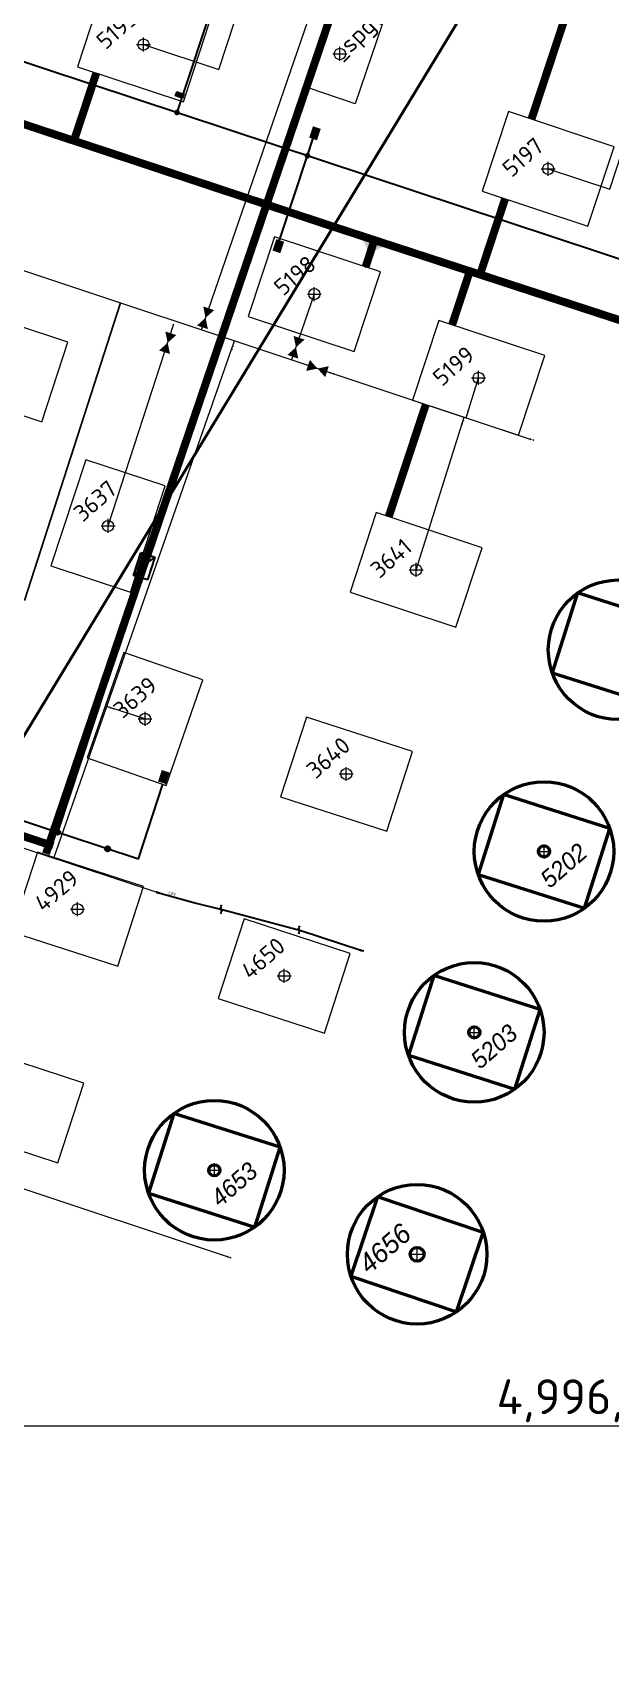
# Model space of a CAD drawing. Header units: millimetres. Extents: x 519 to 9564855, y -810 to 5021775.
# Drawn here: x 9545574 to 9545988, y 4995832 to 4996998 of the extents above; entities that cross this region are included whole.
import ezdxf
from ezdxf.enums import TextEntityAlignment as Align

# ---------------------------------------------------------------- set-up
doc = ezdxf.new("R2010")
doc.units = ezdxf.units.MM
doc.header["$LTSCALE"] = 2
doc.header["$MEASUREMENT"] = 0
doc.header["$PDMODE"] = 2
doc.header["$PDSIZE"] = 5
doc.linetypes.add('DASHED2', pattern=[9.525, 6.35, -3.175])
for name, color, linetype in [('Existing roads', 41, 'Continuous'), ('GRID_PULKOVO', 7, 'Continuous'), ('OilColl&Flowlines', 3, 'Continuous'), ('OLD WELLS(dr.bfr2000)', 24, 'Continuous'), ('Stage 10 wells', 7, 'Continuous'), ('Stage VII wells', 9, 'Continuous'), ('МГ-земельный участок', 7, 'Continuous'), ('Скважины  2018 года', 7, 'Continuous'), ('Скважины 2019г.', 241, 'Continuous')]:
    doc.layers.add(name, color=color, linetype=linetype)
for name, color, linetype, lineweight in [('TX_OIL_New FG', 244, 'Continuous', 50), ('TX_OIL_New Steel', 244, 'Continuous', 50), ('Нефтепровод Fiberclass', 14, 'g5_122_n', 30), ('ПСО_TX-OIL-Proect.', 224, 'Continuous', 30), ('Скважины на 2023 год', 201, 'Continuous', 20), ('Скважины на 2026', 222, 'Continuous', 50), ('Скважины на 2026 доп.', 222, 'Continuous', 50), ('ТХ_Проект. НГ', 244, 'g_122_n', 50), ('Электро', 1, 'Continuous', 30), ('Электроснаб', 1, 'Continuous', 18), ('Электроснабжене', 1, 'Continuous', 18)]:
    doc.layers.add(name, color=color, linetype=linetype, lineweight=lineweight)
doc.styles.add('Elect', font='isocpeur.ttf')
doc.styles.add('GeoApp', font='', dxfattribs={"height": 1})
doc.styles.add('Line_GUGK', font='')
doc.styles.get('GeoApp').set_extended_font_data('D431', italic=True)
doc.styles.get('Line_GUGK').set_extended_font_data('Bm431', italic=True)
doc.linetypes.add('g5_122_n', pattern='A,1,-1,1.5,-0.3,["Н",GeoApp,S=1,R=0,X=0,Y=-0.5],-1.5,1.5,-1,4,-1,4,-1,3', length=20.8)
doc.linetypes.add('g_122_n', pattern='A,2,-2,3,-0.6,["Н",Line_GUGK,S=2,R=0,X=0,Y=-1],-3,3,-2,8,-2,8,-2,6', length=41.6)

# ---------------------------------------------------------------- blocks, each defined once
blk = doc.blocks.new('Z')
at = {"lineweight": 9}
h = blk.add_hatch(dxfattribs=at)
h.set_pattern_fill('ANSI31', color=256, scale=0.05, style=0)
h.set_pattern_definition([(45, (13.5061613, 46.7154025), (-0.0044194174, 0.0044194174), [])])
h.paths.add_polyline_path([(-0.34, -0.18), (-0.34, 0.18), (-0.01, 0)])
h.paths.add_polyline_path([(0.01, 0), (0.34, -0.18), (0.34, 0.18)])
at = {"color": 7, "lineweight": 13, "flags": 128}
blk.add_lwpolyline([(-0.35, -0.19), (-0.35, 0.19), (0.35, -0.19), (0.35, 0.19), (-0.35, -0.19)], dxfattribs=at)

msp = doc.modelspace()

# ---------------------------------------------------------------- hatches: boundary and pattern name
at = {"layer": 'Existing roads', "lineweight": 0}
h = msp.add_hatch(color=256, dxfattribs=at)
h.paths.add_polyline_path([(9545815.3687, 4996840.15266), (9545813.78146, 4996840.74943, 0.1551187413), (9545809.24881, 4996850.28644), (9545817.8044, 4996847.53329)])
h.paths.add_polyline_path([(9545816.8944, 4996839.57904), (9545815.3687, 4996840.15266), (9545817.8044, 4996847.53329), (9545826.60034, 4996844.70281, 0.1615507837)])
at = {"layer": 'Скважины  2018 года', "linetype": 'ByBlock', "lineweight": 0, "ltscale": 50}
h = msp.add_hatch(color=1, dxfattribs=at)
h.dxf.hatch_style = 1
h.paths.add_polyline_path([(9545681.16068, 4996950.89684), (9545682.26821, 4996953.94627), (9545677.01881, 4996955.8528), (9545675.91128, 4996952.80337)])
at = {"layer": 'Электро'}
for points in [[(9545772.02563, 4996922.77522), (9545777.63786, 4996920.91823), (9545780.34509, 4996929.10009), (9545774.73286, 4996930.95707)], [(9545745.74771, 4996841.89845), (9545751.35994, 4996840.04146), (9545754.06717, 4996848.22332), (9545748.45494, 4996850.08031)], [(9545663.63749, 4996461.56565), (9545669.24972, 4996459.70866), (9545671.95695, 4996467.89052), (9545666.34472, 4996469.74751)]]:
    msp.add_hatch(color=256, dxfattribs=at).paths.add_polyline_path(points)
h = msp.add_hatch(color=256, dxfattribs=at)
edge = h.paths.add_edge_path()
edge.add_arc((9545591.57395, 4996425.16923), 1.80448, 0, 360)
h = msp.add_hatch(color=256, dxfattribs=at)
edge = h.paths.add_edge_path()
edge.add_arc((9545627.48564, 4996413.28462), 1.80448, 0, 360)
at = {"layer": 'Электроснаб', "lineweight": 0}
for points in [[(9545772.02563, 4996922.77522), (9545777.63786, 4996920.91823), (9545780.34509, 4996929.10009), (9545774.73286, 4996930.95707)], [(9545745.74771, 4996841.89845), (9545751.35994, 4996840.04146), (9545754.06717, 4996848.22332), (9545748.45494, 4996850.08031)], [(9545663.63749, 4996461.56565), (9545669.24972, 4996459.70866), (9545671.95695, 4996467.89052), (9545666.34472, 4996469.74751)]]:
    msp.add_hatch(color=1, dxfattribs=at).paths.add_polyline_path(points)
h = msp.add_hatch(color=1, dxfattribs=at)
edge = h.paths.add_edge_path()
edge.add_arc((9545591.57395, 4996425.16923), 1.80448, 0, 360)
h = msp.add_hatch(color=1, dxfattribs=at)
edge = h.paths.add_edge_path()
edge.add_arc((9545627.48564, 4996413.28462), 1.80448, 0, 360)
at = {"layer": 'Электроснабжене', "lineweight": 0}
for points in [[(9545772.02563, 4996922.77522), (9545777.63786, 4996920.91823), (9545780.34509, 4996929.10009), (9545774.73286, 4996930.95707)], [(9545745.74771, 4996841.89845), (9545751.35994, 4996840.04146), (9545754.06717, 4996848.22332), (9545748.45494, 4996850.08031)], [(9545663.63749, 4996461.56565), (9545669.24972, 4996459.70866), (9545671.95695, 4996467.89052), (9545666.34472, 4996469.74751)]]:
    msp.add_hatch(color=1, dxfattribs=at).paths.add_polyline_path(points)
h = msp.add_hatch(color=1, dxfattribs=at)
edge = h.paths.add_edge_path()
edge.add_arc((9545591.57395, 4996425.16923), 1.80448, 0, 360)
h = msp.add_hatch(color=1, dxfattribs=at)
edge = h.paths.add_edge_path()
edge.add_arc((9545627.48564, 4996413.28462), 1.80448, 0, 360)

# ---------------------------------------------------------------- linework, layer by layer
at = {"layer": 'DEFPOINTS', "color": 0, "lineweight": 0, "ltscale": 80}
msp.add_point((9545627.8, 4996644.6), dxfattribs=at)
at = {"layer": 'Existing roads', "linetype": 'ByBlock', "lineweight": 0}
for p, q in [((9545789.31526, 4996859.00859), (9546206.3473, 4996723.03242)), ((9545812.49119, 4996829.87612), (9545818.85009, 4996849.37855))]:
    msp.add_line(p, q, dxfattribs=at)
at = {"layer": 'Existing roads', "lineweight": 0, "const_width": 5.7, "flags": 128}
for points in [[(9544339.8344, 4997338.61555), (9545585.31991, 4996926.50696)], [(9543729.41057, 4997024.58201), (9545588.44798, 4996415.33081)], [(9545585.31991, 4996926.50696), (9545789.31526, 4996859.00859)], [(9545894.53475, 4996824.70105), (9545912.5248, 4996879.02276)], [(9545789.31526, 4996859.00859), (9546206.3473, 4996723.03242)], [(9545812.40638, 4996829.90419), (9545818.76516, 4996849.40625)], [(9545874.47586, 4996788.60271), (9545887.20085, 4996827.09232)], [(9545829.0524, 4996651.20919), (9545855.64195, 4996731.63531)]]:
    msp.add_lwpolyline(points, dxfattribs=at)
at = {"layer": 'Existing roads', "lineweight": 0, "const_width": 5.7, "elevation": 0.00005, "flags": 128}
msp.add_lwpolyline([(9545856.61164, 4997213.31417), (9545585.43042, 4996416.31974)], dxfattribs=at)
at = {"layer": 'Existing roads', "color": 8, "lineweight": 0, "const_width": 5.7, "flags": 128}
msp.add_lwpolyline([(9545931.38785, 4996935.98051), (9545961.39601, 4997026.59141)], dxfattribs=at)
at = {"layer": 'Existing roads', "color": 8, "lineweight": 0, "const_width": 5.7, "elevation": 0.00005, "flags": 128}
msp.add_lwpolyline([(9545585.43042, 4996416.31974), (9545583.27075, 4996409.79854)], dxfattribs=at)
at = {"layer": 'GRID_PULKOVO', "lineweight": 0}
msp.add_line((9533000, 4996000), (9548000, 4996000), dxfattribs=at)
at = {"layer": 'OilColl&Flowlines', "linetype": 'ByBlock', "lineweight": 0, "ltscale": 25}
for p, q in [((9545987.50272, 4996885.8197), (9546053.19735, 4997086.70723)), ((9545943.4, 4996900.4), (9545987.50272, 4996885.8197))]:
    msp.add_line(p, q, dxfattribs=at)
at = {"layer": 'OilColl&Flowlines', "lineweight": 0}
msp.add_line((9545481.84998, 4996855.89043, 0), (9545786.76876, 4996754.44446, -51.9926), dxfattribs=at)
at = {"layer": 'OilColl&Flowlines', "linetype": 'ByBlock', "lineweight": 0}
msp.add_line((9545775.7, 4996810.7), (9545759.39088, 4996763.55303), dxfattribs=at)
at = {"layer": 'OilColl&Flowlines', "color": 3, "linetype": 'ByBlock', "lineweight": 0, "ltscale": 25}
msp.add_line((9545627.8, 4996644.6), (9545674.98237, 4996789.37816, 0), dxfattribs=at)
at = {"layer": 'OilColl&Flowlines', "linetype": 'ByBlock', "lineweight": 0, "ltscale": 50, "elevation": -7.1965}
msp.add_lwpolyline([(9545694.78521, 4996785.12899), (9545935.9821, 4997484.78927)], dxfattribs=at)
at = {"layer": 'OilColl&Flowlines', "color": 0, "lineweight": 0, "ltscale": 40}
msp.add_lwpolyline([(9545791.21475, 4997015.13144), (9545824.3546, 4997003.8731), (9545805.05459, 4996947.06193), (9545771.91474, 4996958.32027)], close=True, dxfattribs=at)
at = {"layer": 'OilColl&Flowlines', "color": 3, "lineweight": 0}
for points in [[(9545703.89653, 4996799.20944, -7.1965), (9545697.71651, 4996793.70487, -7.1965), (9545696.03943, 4996801.80921, -7.1965)], [(9545699.39359, 4996785.60053, -7.1965), (9545691.53648, 4996788.20031, -7.1965), (9545697.71651, 4996793.70487, -7.1965)], [(9545672.22175, 4996767.73109, 0), (9545664.36464, 4996770.33086, 0), (9545670.54467, 4996775.83543, 0)], [(9545676.72469, 4996781.34, 0), (9545670.54467, 4996775.83543, 0), (9545668.86759, 4996783.93977, 0)]]:
    msp.add_solid(points, dxfattribs=at)
at = {"layer": 'OilColl&Flowlines', "linetype": 'ByBlock', "lineweight": 0}
for points in [[(9545768.70386, 4996778.11445), (9545762.52383, 4996772.60988), (9545760.84675, 4996780.71422)], [(9545764.20092, 4996764.50554), (9545756.34381, 4996767.10531), (9545762.52383, 4996772.60988)]]:
    msp.add_solid(points, dxfattribs=at)
at = {"layer": 'OilColl&Flowlines', "lineweight": 0}
for points in [[(9545769.87967, 4996755.69005, -50.49469), (9545772.47945, 4996763.54715, -50.49469), (9545777.98402, 4996757.36713, -50.49469)], [(9545783.48858, 4996751.18711, -50.49469), (9545777.98402, 4996757.36713, -50.49469), (9545786.08836, 4996759.04421, -50.49469)]]:
    msp.add_solid(points, dxfattribs=at)
at = {"layer": 'OLD WELLS(dr.bfr2000)', "linetype": 'ByBlock', "lineweight": 0, "ltscale": 200}
msp.add_circle((9545794.06, 4996982.74), 4.086, dxfattribs=at)
msp.add_point((9545794.06, 4996982.74), dxfattribs=at)
at = {"layer": 'Stage 10 wells', "color": 0, "linetype": 'ByBlock', "lineweight": 0}
msp.add_lwpolyline([(9545611.79691, 4996691.99081), (9545586.78569, 4996615.96761), (9545643.80309, 4996597.20919), (9545668.81431, 4996673.23239)], close=True, dxfattribs=at)
msp.add_circle((9545627.8, 4996644.6), 4, dxfattribs=at)
msp.add_point((9545627.8, 4996644.6), dxfattribs=at)
at = {"layer": 'Stage VII wells', "color": 0, "linetype": 'ByBlock', "lineweight": 0}
msp.add_lwpolyline([(9545728.28202, 4996794.7776), (9545804.26255, 4996769.63702), (9545823.11798, 4996826.62241), (9545747.13745, 4996851.76299)], close=True, dxfattribs=at)
msp.add_circle((9545775.7, 4996810.7), 4, dxfattribs=at)
at = {"layer": 'Stage VII wells', "color": 0, "linetype": 'ByBlock', "lineweight": 0, "ltscale": 80}
msp.add_point((9545775.7, 4996810.7), dxfattribs=at)
at = {"layer": 'TX_OIL_New FG', "color": 3, "linetype": 'ByBlock', "lineweight": 0, "ltscale": 1.5}
for p, q in [((9545884.46312, 4996722.09043, 0), (9545893.5, 4996750.7)), ((9545848.7, 4996613.1, -25.9963), (9545883.25325, 4996722.49111, -25.9963)), ((9545654.26697, 4996506.4106, -26.45861), (9545626.98947, 4996515.16127, -408.21403))]:
    msp.add_line(p, q, dxfattribs=at)
at = {"layer": 'TX_OIL_New Steel', "color": 3, "linetype": 'ByBlock', "lineweight": 0, "ltscale": 1.5}
for p, q in [((9545588.95995, 4996406.48857, -25.9963), (9545718.57555, 4996777.13223, -40.36477)), ((9545216.14878, 4996529.9547, -25.9963), (9545664.1593, 4996381.7611, -27.6811)), ((9545554.51052, 4996173.95794), (9545714.62856, 4996120.70914, -51.4517))]:
    msp.add_line(p, q, dxfattribs=at)
at = {"layer": 'TX_OIL_New Steel', "color": 3, "linetype": 'ByBlock', "lineweight": 0, "ltscale": 1.5, "elevation": -51.9926}
msp.add_lwpolyline([(9545786.76876, 4996754.44446), (9545930.37039, 4996706.88704)], dxfattribs=at)
at = {"layer": 'МГ-земельный участок', "color": 0, "linetype": 'DASHED2', "lineweight": 25, "ltscale": 5, "const_width": 2}
msp.add_lwpolyline([(9522167.80801, 4999999.48247), (9521654, 5002362), (9522840, 5002532), (9525642, 5002155), (9528521, 5002235), (9531281, 5003464), (9533105, 5001043), (9546614, 4998215), (9544978, 4995525), (9543652, 4996420), (9539605, 4995735), (9529554.6705, 4998798.09585), (9529554.71722, 4998845.23995), (9529525.402, 4998845.269), (9529525.36994, 4998882.97318), (9529309.91997, 4998882.84552), (9526935, 5000017), (9526935, 4999132), (9522906, 5001105), (9522683.367, 5000265.06642), (9522496, 5000315)], close=True, dxfattribs=at)
at = {"layer": 'Нефтепровод Fiberclass'}
for points, elevation in [([(9545664.1593, 4996381.7611), (9545690.9503, 4996374.2618), (9545708.4131, 4996370.1115), (9545709.6159, 4996369.9225), (9545764.3588, 4996355.3521), (9545765.2767, 4996355.0312), (9545809.0093, 4996340.7227)], -27.6811), ([(9545708.6481, 4996371.0208), (9545708.4131, 4996370.1115)], -27.5684), ([(9545709.6159, 4996369.9225), (9545709.3001, 4996368.8934)], -27.6811), ([(9545764.4715, 4996356.0165), (9545764.3588, 4996355.3521)], -28.1687), ([(9545765.1803, 4996354.4958), (9545765.2767, 4996355.0312)], -28.1662)]:
    msp.add_lwpolyline(points, dxfattribs=dict(at, elevation=elevation))
at = {"layer": 'ПСО_TX-OIL-Proect.', "color": 116, "lineweight": 0, "ltscale": 5, "true_color": 0x136734}
for points, elevation in [([(9545716.47933, 4996770.78568, 1.6, 0, 0), (9545716.93698, 4996772.19418, 0, 1.6, 0), (9545717.39499, 4996773.60376, 1.6, 1.6, 0)], -25.9963), ([(9545786.76876, 4996754.44446, 1.6, 0, 0), (9545788.17726, 4996753.98681, 0, 1.6, 0), (9545789.58685, 4996753.52881, 1.6, 1.6, 0)], -51.9926), ([(9545930.37023, 4996706.88709, 1.6, 0, 0), (9545931.77872, 4996706.42944, 0, 1.6, 0), (9545933.18831, 4996705.97144, 1.6, 1.6, 0)], -51.9926)]:
    msp.add_lwpolyline(points, format="xyseb", dxfattribs=dict(at, elevation=elevation))
at = {"layer": 'ПСО_TX-OIL-Proect.', "color": 3, "lineweight": 0, "ltscale": 5}
for points, elevation in [([(9545881.63211, 4996717.39914, 1.6, 0, 0), (9545882.08976, 4996718.80763, 0, 1.6, 0), (9545882.54776, 4996720.21722, 1.6, 1.6, 0)], -25.9963), ([(9545885.07515, 4996724.06839, 1.6, 0, 0), (9545885.5328, 4996725.47689, 0, 1.6, 0), (9545885.99081, 4996726.88648, 1.6, 1.6, 0)], 0), ([(9545632.08144, 4996513.54012, 1.6, 0, 0), (9545630.67294, 4996513.99777, 0, 1.6, 0), (9545629.26335, 4996514.45577, 1.6, 1.6, 0)], -408.21403), ([(9545713.22006, 4996121.16679, 1.6, 0, 0), (9545714.62856, 4996120.70914, 0, 1.6, 0), (9545716.03815, 4996120.25114, 1.6, 1.6, 0)], -51.4517)]:
    msp.add_lwpolyline(points, format="xyseb", dxfattribs=dict(at, elevation=elevation))
at = {"layer": 'Скважины  2018 года', "color": 3, "linetype": 'ByBlock', "lineweight": 0, "ltscale": 50}
for p, q in [((9545707.3336, 4996971.65195), (9545774.51282, 4997177.07921)), ((9545653.2, 4996989.5), (9545707.3336, 4996971.65195))]:
    msp.add_line(p, q, dxfattribs=at)
at = {"layer": 'Скважины  2018 года', "color": 3, "linetype": 'ByBlock', "lineweight": -2, "ltscale": 50}
msp.add_line((9545567.79773, 4996591.20865), (9545636.79835, 4996804.33936, -26.4207), dxfattribs=at)
at = {"layer": 'Скважины  2018 года', "color": 0, "linetype": 'ByBlock', "lineweight": 0}
for points in [[(9545605.8178, 4996973.53358), (9545681.79478, 4996948.48368), (9545700.5822, 4997005.46642), (9545624.60522, 4997030.51632)], [(9545504.2178, 4996744.33358), (9545580.19478, 4996719.28368), (9545598.9822, 4996776.26642), (9545523.00522, 4996801.31632)]]:
    msp.add_lwpolyline(points, close=True, dxfattribs=at)
at = {"layer": 'Скважины  2018 года', "color": 41, "linetype": 'ByBlock', "lineweight": 0, "ltscale": 50, "const_width": 5.7}
msp.add_lwpolyline([(9545619.36457, 4996969.06715), (9545603.31231, 4996920.5536)], dxfattribs=at)
at = {"layer": 'Скважины  2018 года', "color": 1, "linetype": 'ByBlock', "lineweight": 0, "ltscale": 50}
msp.add_lwpolyline([(9545677.01881, 4996955.8528), (9545682.26821, 4996953.94627), (9545681.16068, 4996950.89684), (9545675.91128, 4996952.80337)], close=True, dxfattribs=at)
at = {"layer": 'Скважины  2018 года', "color": 0, "linetype": 'ByBlock', "lineweight": 0}
msp.add_circle((9545653.2, 4996989.5), 4, dxfattribs=at)
msp.add_point((9545653.2, 4996989.5), dxfattribs=at)
at = {"layer": 'Скважины 2019г.', "color": 0, "linetype": 'ByBlock', "lineweight": 0}
for points in [[(9545895.99664, 4996884.49649), (9545971.94031, 4996859.34576), (9545990.80336, 4996916.30351), (9545914.85969, 4996941.45424)], [(9545846.09664, 4996734.79649), (9545922.04031, 4996709.64576), (9545940.90336, 4996766.60351), (9545864.95969, 4996791.75424)], [(9545801.29664, 4996597.19649), (9545877.24031, 4996572.04576), (9545896.10336, 4996629.00351), (9545820.15969, 4996654.15424)], [(9545639.13326, 4996554.0442), (9545612.80826, 4996478.49955), (9545669.46674, 4996458.7558), (9545695.79174, 4996534.30045)]]:
    msp.add_lwpolyline(points, close=True, dxfattribs=at)
for centre in [(9545943.4, 4996900.4), (9545893.5, 4996750.7), (9545848.7, 4996613.1), (9545654.3, 4996506.4)]:
    msp.add_circle(centre, 4, dxfattribs=at)
for p in [(9545943.4, 4996900.4), (9545893.5, 4996750.7), (9545848.7, 4996613.1), (9545654.3, 4996506.4)]:
    msp.add_point(p, dxfattribs=at)
at = {"layer": 'Скважины на 2023 год', "color": 0, "linetype": 'ByBlock', "lineweight": 0}
for points in [[(9545751.50241, 4996450.64789), (9545827.58693, 4996425.92653), (9545846.12795, 4996482.98992), (9545770.04343, 4996507.71128)], [(9545558.60241, 4996353.84789), (9545634.68693, 4996329.12653), (9545653.22795, 4996386.18992), (9545577.14343, 4996410.91128)], [(9545706.80241, 4996306.04789), (9545782.88693, 4996281.32653), (9545801.42795, 4996338.38992), (9545725.34343, 4996363.11128)], [(9545515.80241, 4996213.14789), (9545591.88693, 4996188.42653), (9545610.42795, 4996245.48992), (9545534.34343, 4996270.21128)]]:
    msp.add_lwpolyline(points, close=True, dxfattribs=at)
for centre in [(9545798.6, 4996466.9), (9545605.9, 4996370), (9545754.1, 4996322.2)]:
    msp.add_circle(centre, 4, dxfattribs=at)
for p in [(9545798.6, 4996466.9), (9545605.9, 4996370), (9545754.1, 4996322.2)]:
    msp.add_point(p, dxfattribs=at)
at = {"layer": 'Скважины на 2026', "linetype": 'ByBlock', "ltscale": 50}
for points in [[(9545946.27913, 4996539.46257), (9546022.50178, 4996515.17044), (9546040.72087, 4996572.33743), (9545964.49822, 4996596.62956)], [(9545893.17913, 4996394.96257), (9545969.40178, 4996370.67044), (9545987.62087, 4996427.83743), (9545911.39822, 4996452.12956)], [(9545843.17913, 4996265.36257), (9545919.40178, 4996241.07044), (9545937.62087, 4996298.23743), (9545861.39822, 4996322.52956)], [(9545656.77913, 4996166.56257), (9545733.00178, 4996142.27044), (9545751.22087, 4996199.43743), (9545674.99822, 4996223.72956)]]:
    msp.add_lwpolyline(points, close=True, dxfattribs=at)
for centre in [(9545993.5, 4996555.9), (9545940.4, 4996411.4), (9545890.4, 4996281.8), (9545704, 4996183)]:
    msp.add_circle(centre, 50, dxfattribs=at)
at = {"layer": 'Скважины на 2026', "linetype": 'ByBlock'}
for centre in [(9545940.4, 4996411.4), (9545890.4, 4996281.8), (9545704, 4996183)]:
    msp.add_circle(centre, 4, dxfattribs=at)
at = {"layer": 'Скважины на 2026', "linetype": 'ByBlock', "lineweight": 0}
for p in [(9545940.4, 4996411.4), (9545890.4, 4996281.8), (9545704, 4996183)]:
    msp.add_point(p, dxfattribs=at)
at = {"layer": 'Скважины на 2026 доп.'}
msp.add_lwpolyline([(9545821.04554, 4996163.98282), (9545801.92525, 4996107.1109), (9545877.75446, 4996081.61718), (9545896.87475, 4996138.4891)], close=True, dxfattribs=at)
for radius in [50, 4.96016]:
    msp.add_circle((9545849.4, 4996122.8), radius, dxfattribs=at)
at = {"layer": 'Скважины на 2026 доп.', "lineweight": 0}
msp.add_point((9545849.4, 4996122.8), dxfattribs=at)
at = {"layer": 'Электро'}
for p, q in [((9545734.83413, 4997115.05788, 0), (9545677.19221, 4996940.85087, 0)), ((9545487.11451, 4997003.6887, 0), (9546128.4015, 4996791.6855, 0)), ((9545770.83078, 4996909.89488, 0), (9545774.76845, 4996922.45845, 0)), ((9545750.80142, 4996849.30529), (9545770.83165, 4996909.89459, 0)), ((9545646.10474, 4996609.21181), (9545651.40249, 4996625.41655)), ((9545651.46509, 4996625.29314), (9545646.30805, 4996609.51881)), ((9545651.40249, 4996625.41655), (9545661.45164, 4996622.13123)), ((9545661.34722, 4996621.91765), (9545651.46509, 4996625.29314)), ((9545646.30805, 4996609.51881), (9545654.11853, 4996614.5151)), ((9545651.86084, 4996615.2532), (9545661.34722, 4996621.91765)), ((9545654.11853, 4996614.5151), (9545651.86084, 4996615.2532)), ((9545661.45164, 4996622.13123), (9545656.15389, 4996605.92648)), ((9545656.15389, 4996605.92648), (9545646.10474, 4996609.21181))]:
    msp.add_line(p, q, dxfattribs=at)
at = {"layer": 'Электро', "ltscale": 7.5}
for p, q in [((9544554.07698, 4996767.02931, 0), (9545649.64815, 4996406.13732, 0)), ((9545666.8658, 4996459.66215), (9545649.48039, 4996406.15537))]:
    msp.add_line(p, q, dxfattribs=at)
at = {"layer": 'Электро', "ltscale": 0.09}
msp.add_line((9545651.86144, 4996607.33981), (9545591.55908, 4996425.12432, 0), dxfattribs=at)
at = {"layer": 'Электро', "linetype": 'ByBlock', "lineweight": 0, "const_width": 2, "elevation": 0}
for points in [[(9545676.19221, 4996940.85087, 1), (9545678.19221, 4996940.85087, 1)], [(9545769.81323, 4996909.83888, 1), (9545771.81323, 4996909.83888, 1)]]:
    msp.add_lwpolyline(points, format="xyb", close=True, dxfattribs=at)
at = {"layer": 'Электро'}
for centre in [(9545591.57395, 4996425.16923, 0), (9545627.48564, 4996413.28462, 0)]:
    msp.add_circle(centre, 1.80448, dxfattribs=at)
at = {"layer": 'Электроснаб', "color": 1, "lineweight": 0, "ltscale": 7.5}
for p, q in [((9544554.07698, 4996767.02931, 0), (9545649.64815, 4996406.13732, 0)), ((9545666.8658, 4996459.66215), (9545649.48039, 4996406.15537))]:
    msp.add_line(p, q, dxfattribs=at)
at = {"layer": 'Электроснаб', "color": 1, "lineweight": 0}
for p, q in [((9545646.10474, 4996609.21181), (9545651.40249, 4996625.41655)), ((9545651.46509, 4996625.29314), (9545646.30805, 4996609.51881)), ((9545651.40249, 4996625.41655), (9545661.45164, 4996622.13123)), ((9545661.34722, 4996621.91765), (9545651.46509, 4996625.29314)), ((9545646.30805, 4996609.51881), (9545654.11853, 4996614.5151)), ((9545651.86084, 4996615.2532), (9545661.34722, 4996621.91765)), ((9545654.11853, 4996614.5151), (9545651.86084, 4996615.2532)), ((9545661.45164, 4996622.13123), (9545656.15389, 4996605.92648)), ((9545656.15389, 4996605.92648), (9545646.10474, 4996609.21181))]:
    msp.add_line(p, q, dxfattribs=at)
at = {"layer": 'Электроснаб', "color": 1, "lineweight": 0, "ltscale": 0.09}
msp.add_line((9545651.86144, 4996607.33981), (9545591.55908, 4996425.12432, 0), dxfattribs=at)
at = {"layer": 'Электроснаб', "color": 1, "lineweight": 0}
for centre in [(9545591.57395, 4996425.16923, 0), (9545627.48564, 4996413.28462, 0)]:
    msp.add_circle(centre, 1.80448, dxfattribs=at)
at = {"layer": 'Электроснабжене', "color": 1, "lineweight": 0, "ltscale": 7.5}
for p, q in [((9544554.07698, 4996767.02931, 0), (9545649.64815, 4996406.13732, 0)), ((9545666.8658, 4996459.66215), (9545649.48039, 4996406.15537))]:
    msp.add_line(p, q, dxfattribs=at)
at = {"layer": 'Электроснабжене', "color": 1, "lineweight": 0}
for p, q in [((9545646.10474, 4996609.21181), (9545651.40249, 4996625.41655)), ((9545651.46509, 4996625.29314), (9545646.30805, 4996609.51881)), ((9545651.40249, 4996625.41655), (9545661.45164, 4996622.13123)), ((9545661.34722, 4996621.91765), (9545651.46509, 4996625.29314)), ((9545646.30805, 4996609.51881), (9545654.11853, 4996614.5151)), ((9545651.86084, 4996615.2532), (9545661.34722, 4996621.91765)), ((9545654.11853, 4996614.5151), (9545651.86084, 4996615.2532)), ((9545661.45164, 4996622.13123), (9545656.15389, 4996605.92648)), ((9545656.15389, 4996605.92648), (9545646.10474, 4996609.21181))]:
    msp.add_line(p, q, dxfattribs=at)
at = {"layer": 'Электроснабжене', "color": 1, "lineweight": 0, "ltscale": 0.09}
msp.add_line((9545651.86144, 4996607.33981), (9545591.55908, 4996425.12432, 0), dxfattribs=at)
at = {"layer": 'Электроснабжене', "color": 1, "lineweight": 0}
for centre in [(9545591.57395, 4996425.16923, 0), (9545627.48564, 4996413.28462, 0)]:
    msp.add_circle(centre, 1.80448, dxfattribs=at)

# ---------------------------------------------------------------- block references
at = {"layer": 'ТХ_Проект. НГ', "ltscale": 0.3}
for p, xscale, yscale, zscale, rotation in [((9545663.30516, 4996382.06865, -27.6811), 2.571222249723858, 2.571222249723858, 2.571222249723858, 159.7332604529169), ((9545708.90022, 4996371.88413), 2.571222249723857, 2.571222249723857, 2.571222249723857, 252.6947984176088), ((9545709.04031, 4996368.04794), 2.571222249723857, 2.571222249723857, 2.571222249723857, 252.6947984176088), ((9545764.7539, 4996356.87667), 2.571222249723857, 2.571222249723857, 2.571222249723857, 252.6947984176088), ((9545764.93194, 4996353.66423), 2.571222249723857, 2.571222249723857, 2.571222249723857, 252.6947984176088), ((9545809.84307, 4996340.43544, -27.6811), 2.571222249723858, 2.571222249723858, 2.571222249723858, 159.7332604529169)]:
    msp.add_blockref('Z', p, dxfattribs=dict(at, xscale=xscale, yscale=yscale, zscale=zscale, rotation=rotation))

# ---------------------------------------------------------------- texts
at = {"layer": 'GRID_PULKOVO', "lineweight": 0, "style": 'Elect'}
msp.add_text('4,996,000', height=25, rotation=0.00000003, dxfattribs=at).set_placement((9545906.41713, 4996008.2652))
at = {"layer": 'OLD WELLS(dr.bfr2000)', "lineweight": 0, "style": 'Elect'}
msp.add_text(' _spg133', height=12.5, rotation=44.99999992, dxfattribs=at).set_placement((9545790.0474, 4996971.05737, 0))
at = {"layer": 'Stage 10 wells', "color": 0, "linetype": 'ByBlock', "lineweight": 0, "style": 'Elect'}
msp.add_text('3637', height=12, rotation=41, dxfattribs=at).set_placement((9545609.69144, 4996646.92257))
at = {"layer": 'Stage VII wells', "color": 0, "linetype": 'ByBlock', "lineweight": 0, "style": 'Elect'}
msp.add_text('5198', height=12, rotation=41, dxfattribs=at).set_placement((9545753.36561, 4996808.82017))
at = {"layer": 'Нефтепровод Fiberclass', "linetype": 'ByBlock', "lineweight": 0, "style": 'GeoApp'}
msp.add_text('СВТ', height=2, rotation=344.36222893, dxfattribs=at).set_placement((9545673.79482, 4996381.14082, -27.6811), align=Align.MIDDLE_CENTER)
at = {"layer": 'Скважины  2018 года', "color": 0, "linetype": 'ByBlock', "lineweight": 0, "style": 'Elect'}
msp.add_text('5195', height=12, rotation=41, dxfattribs=at).set_placement((9545626.03209, 4996985.27792))
at = {"layer": 'Скважины 2019г.', "color": 0, "linetype": 'ByBlock', "lineweight": 0, "style": 'Elect'}
for s, p in [('5197', (9545917.18236, 4996893.76219)), ('5199', (9545867.28236, 4996744.06219)), ('3641', (9545822.48236, 4996606.46219)), ('3639', (9545638.18435, 4996506.01536))]:
    msp.add_text(s, height=12, rotation=41, dxfattribs=at).set_placement(p)
at = {"layer": 'Скважины на 2023 год', "color": 0, "linetype": 'ByBlock', "lineweight": 0, "style": 'Elect'}
for s, p in [('3640', (9545776.67599, 4996462.83136)), ('4929', (9545581.50266, 4996367.38262)), ('4650', (9545729.78415, 4996318.94689))]:
    msp.add_text(s, height=12, rotation=41, dxfattribs=at).set_placement(p)
at = {"layer": 'Скважины на 2026', "linetype": 'ByBlock', "style": 'Line_GUGK'}
for s, p in [('5202', (9545944.55466, 4996384.45423)), ('5203', (9545894.55466, 4996254.85423)), ('4653', (9545708.15466, 4996156.05423))]:
    msp.add_text(s, height=12.5, rotation=41, dxfattribs=at).set_placement(p)
at = {"layer": 'Скважины на 2026 доп.', "lineweight": 50, "insert": (9545805.81197, 4996118.67167), "char_height": 14, "attachment_point": 1, "rotation": 41, "style": 'Line_GUGK'}
msp.add_mtext_dynamic_manual_height_columns('4656', width=14, gutter_width=5, heights=[0], dxfattribs=at)

doc.saveas('drawing.dxf')
